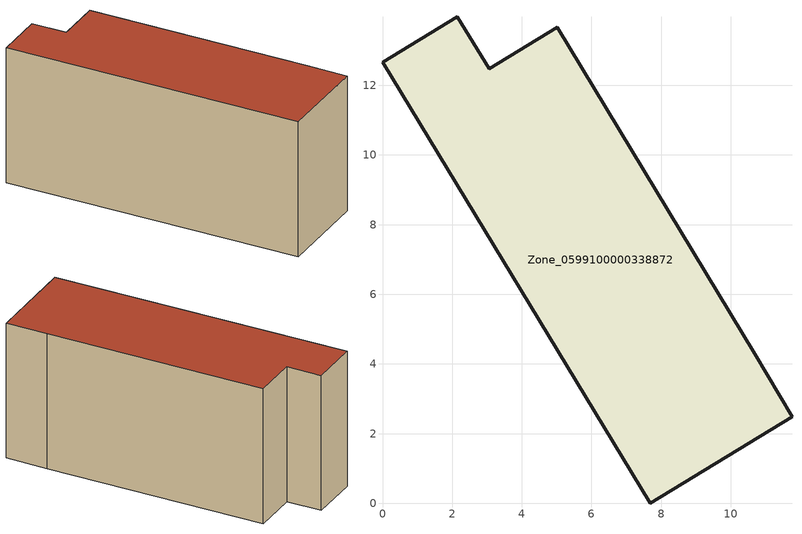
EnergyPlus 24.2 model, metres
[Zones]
Zone_0599100000338872
 floor ground (C_G): 7.69,0 0,12.66 2.15,13.97 3.06,12.48 5.01,13.67 10.68,4.3 11.76,2.48 z0
 wall outside (C_F): 3.06,12.48 2.15,13.97 0,12.66 7.69,0 11.76,2.48 10.68,4.3 5.01,13.67 3.06,12.48 z0:6.93
 roof outside (C_R): 10.68,4.3 5.01,13.67 3.06,12.48 2.15,13.97 0,12.66 7.69,0 11.76,2.48 z6.93
[BUILDING]
Pand.0599100000338872: North Axis=0; Terrain=City; Loads Convergence Tolerance Value=0.04; Temperature Convergence Tolerance Value=0.4; Solar Distribution=FullExterior; Maximum Number of Warmup Days=25; Minimum Number of Warmup Days=1
[Site:Location]
Rotterdam.The.Hague.AP_ZH_NLD Design_Conditions: Latitude=51.96; Longitude=4.45; Time Zone=1; Elevation=-4.5
[SITE:GROUNDTEMPERATURE:BUILDINGSURFACE]
18, 18, 18, 18, 18, 18, 18, 18, 18, 18, 18, 18
[MATERIAL] Thermal Absorptance=0.9; Solar Absorptance=0.7; Visible Absorptance=0.7
Name | Roughness | Thickness | Conductivity | Density | Specific Heat
G.TI.1992-2005 | MediumSmooth | 0.15 | 0.06 | 540 | 1210
F.TI.1992-2005 | Rough | 0.3 | 0.12 | 1920 | 840
R.TI.1992-2005 | MediumRough | 0.2 | 0.08 | 1500 | 1000
[CONSTRUCTION]
C_G: G.TI.1992-2005
C_F: F.TI.1992-2005
C_R: R.TI.1992-2005
[ZONE]
Zone_0599100000338872: Type=1; Multiplier=1; Ceiling Height=Autocalculate; Volume=Autocalculate; Floor Area=autocalculate; Part of Total Floor Area=Yes
[ZONEINFILTRATION:DESIGNFLOWRATE]
Infil_Zone_0599100000338872: Zone or ZoneList or Space or SpaceList=Zone_0599100000338872; Schedule=AlwaysOn; Design Flow Rate Calculation Method=Flow/Area; Flow Rate per Floor Area=0.0015; Constant Term Coefficient=1; Temperature Term Coefficient=0; Velocity Term Coefficient=0; Velocity Squared Term Coefficient=0
[HVACTEMPLATE:ZONE:IDEALLOADSAIRSYSTEM]
Zone_0599100000338872: Maximum Heating Supply Air Temperature=50; Minimum Cooling Supply Air Temperature=13; Maximum Heating Supply Air Humidity Ratio=0.0156; Minimum Cooling Supply Air Humidity Ratio=0.0077; Heating Limit=NoLimit; Cooling Limit=NoLimit; Dehumidification Control Type=ConstantSensibleHeatRatio; Cooling Sensible Heat Ratio=0.7; Dehumidification Setpoint=60; Humidification Control Type=None; Humidification Setpoint=30; Outdoor Air Method=None; Outdoor Air Flow Rate per Person=0.00944; Outdoor Air Flow Rate per Zone Floor Area=0; Outdoor Air Flow Rate per Zone=0; Demand Controlled Ventilation Type=None; Outdoor Air Economizer Type=NoEconomizer; Heat Recovery Type=None; Sensible Heat Recovery Effectiveness=0.7; Latent Heat Recovery Effectiveness=0.65
[ZONECONTROL:THERMOSTAT]
ThermostatControl_Zone_0599100000338872: Zone or ZoneList=Zone_0599100000338872; Control Type Schedule=DualSetpointControlType; Control 1=Thermostat_Zone_0599100000338872; Temperature Difference Between Cutout And Setpoint=0
[THERMOSTATSETPOINT:DUALSETPOINT]
Thermostat_Zone_0599100000338872: Heating Setpoint Temperature Schedule=HeatingSetpoint_Zone_0599100000338872; Cooling Setpoint Temperature Schedule=CoolingSetpoint_Zone_0599100000338872
[SCHEDULE:COMPACT]
HeatingSetpoint_Zone_0599100000338872: Through: 12/31, For: AllDays, Until: 24:00, 21
CoolingSetpoint_Zone_0599100000338872: Through: 12/31, For: AllDays, Until: 24:00, 24
DualSetpointControlType: Through: 12/31, For: AllDays, Until: 24:00, 4
AlwaysOn: Through: 12/31, For: AllDays, Until: 24:00, 1
